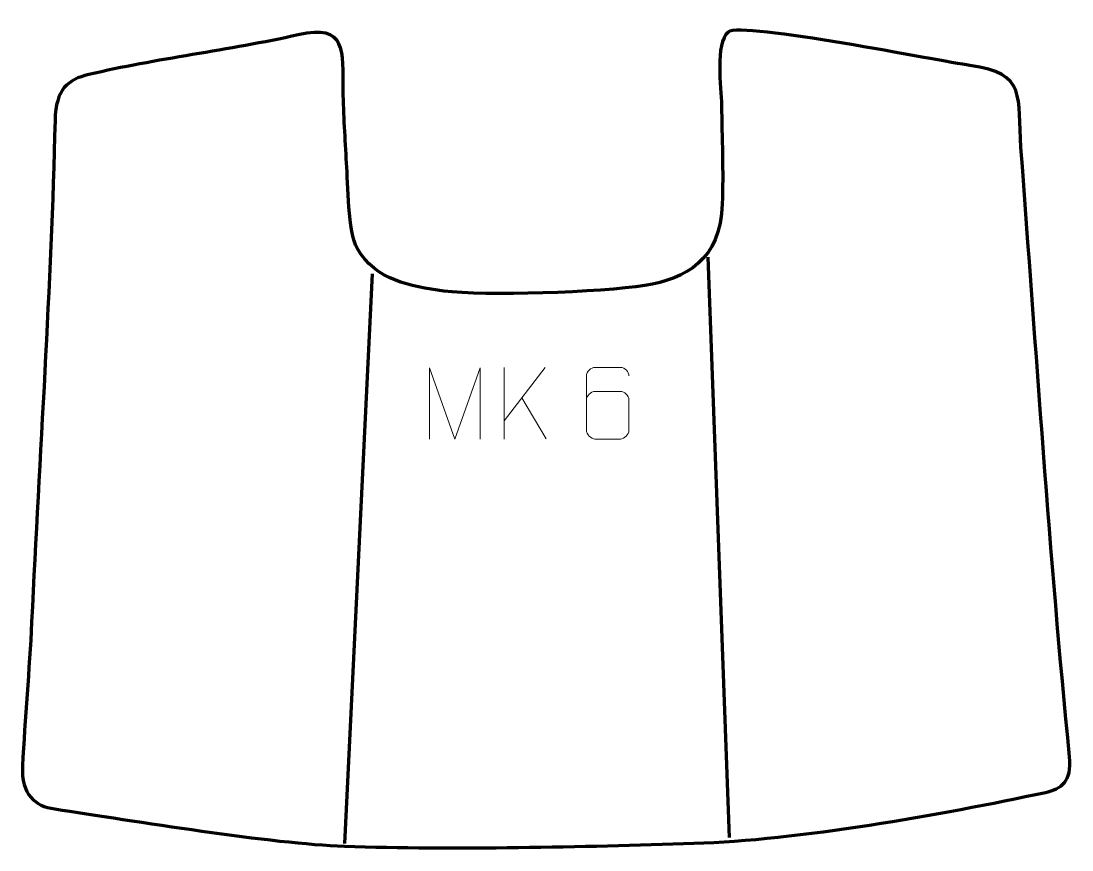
# Model space of a CAD drawing. Header units: millimetres. Extents: x -336 to 31, y 351 to 641.
import ezdxf

# ---------------------------------------------------------------- set-up
doc = ezdxf.new("R2010")
doc.units = ezdxf.units.MM
doc.header["$MEASUREMENT"] = 0
doc.layers.add('layer 2', color=7, linetype='Continuous')
doc.layers.add('layer 3', color=7, linetype='Continuous')

msp = doc.modelspace()

# ---------------------------------------------------------------- linework, layer by layer
at = {"layer": 'layer 2', "color": 142, "lineweight": 158}
for points in [[(-95.8208, 558.4764), (-95.8208, 558.4764), (-88.3457, 355.739), (-88.3457, 355.739)], [(-213.0312, 552.5901), (-213.0312, 552.5901), (-222.6888, 353.6229), (-222.6888, 353.6229)]]:
    msp.add_open_spline(points, degree=3, dxfattribs=at)
at = {"layer": 'layer 3', "color": 242, "lineweight": 158}
msp.add_open_spline([(-221.9305, 591.3536), (-221.4566, 584.255), (-221.463, 567.1408), (-218.2363, 561.5665), (-218.2363, 561.5665), (-211.7604, 550.3795), (-199.8356, 548.2396), (-187.9616, 546.6307), (-187.9616, 546.6307), (-173.9757, 544.7357), (-133.1452, 546.1533), (-117.7736, 548.5969), (-117.7736, 548.5969), (-103.3115, 550.8958), (-91.4343, 557.3773), (-90.732, 577.1459), (-90.732, 577.1459), (-90.3436, 588.078), (-90.8202, 600.4991), (-91.0077, 611.5677), (-91.0077, 611.5677), (-91.1098, 617.5977), (-93.304, 633.2452), (-88.684, 637.0839), (-88.684, 637.0839), (-83.9975, 640.9779), (-14.3884, 626.8073), (-4.3224, 625.4527), (-4.3224, 625.4527), (15.9434, 622.7257), (12.2729, 614.3413), (13.5866, 596.7696), (13.5866, 596.7696), (18.8653, 526.1658), (23.6074, 454.3005), (30.5407, 383.8857), (30.5407, 383.8857), (31.3926, 375.2343), (27.6852, 372.6812), (22.0904, 371.4754), (22.0904, 371.4754), (-14.5361, 363.5817), (-64.1712, 354.8021), (-100.6492, 353.6852), (-100.6492, 353.6852), (-139.6423, 352.4911), (-184.3046, 351.3498), (-222.6976, 352.6728), (-222.6976, 352.6728), (-247.6896, 353.534), (-296.6569, 361.5726), (-323.847, 365.6912), (-323.847, 365.6912), (-330.6881, 366.7275), (-335.6042, 370.632), (-335.1002, 380.7082), (-335.1002, 380.7082), (-334.2668, 397.3691), (-332.6858, 414.0926), (-331.8976, 431.0158), (-331.8976, 431.0158), (-329.1128, 489.1658), (-325.1233, 548.152), (-323.7201, 606.2444), (-323.7201, 606.2444), (-323.4552, 617.2061), (-319.3195, 620.5103), (-311.9245, 622.2669), (-311.9245, 622.2669), (-288.6766, 627.7892), (-263.0028, 630.6821), (-238.7873, 636.1478), (-238.7873, 636.1478), (-221.6715, 640.011), (-223.2884, 630.4745), (-223.0988, 616.6352), (-223.0988, 616.6352), (-222.9836, 608.2236), (-222.3532, 599.7631), (-221.9305, 591.3536)], degree=3, knots=[0, 0, 0, 0, 0.04761905, 0.04761905, 0.04761905, 0.04761905, 0.0952381, 0.0952381, 0.0952381, 0.0952381, 0.14285714, 0.14285714, 0.14285714, 0.14285714, 0.19047619, 0.19047619, 0.19047619, 0.19047619, 0.23809524, 0.23809524, 0.23809524, 0.23809524, 0.28571429, 0.28571429, 0.28571429, 0.28571429, 0.33333333, 0.33333333, 0.33333333, 0.33333333, 0.38095238, 0.38095238, 0.38095238, 0.38095238, 0.42857143, 0.42857143, 0.42857143, 0.42857143, 0.47619048, 0.47619048, 0.47619048, 0.47619048, 0.52380952, 0.52380952, 0.52380952, 0.52380952, 0.57142857, 0.57142857, 0.57142857, 0.57142857, 0.61904762, 0.61904762, 0.61904762, 0.61904762, 0.66666667, 0.66666667, 0.66666667, 0.66666667, 0.71428571, 0.71428571, 0.71428571, 0.71428571, 0.76190476, 0.76190476, 0.76190476, 0.76190476, 0.80952381, 0.80952381, 0.80952381, 0.80952381, 0.85714286, 0.85714286, 0.85714286, 0.85714286, 0.9047619, 0.9047619, 0.9047619, 0.9047619, 1, 1, 1, 1], dxfattribs=at)
at = {"layer": 'layer 3', "color": 250, "lineweight": 9}
for points, knots in [([(-192.989, 494.891), (-192.989, 494.891), (-192.989, 519.8489), (-192.989, 519.8489), (-192.989, 519.8489), (-192.989, 519.8489), (-184.0639, 494.891), (-184.0639, 494.891), (-184.0639, 494.891), (-184.0639, 494.891), (-175.304, 519.8484), (-175.304, 519.8484), (-175.304, 519.8484), (-175.304, 519.8484), (-175.304, 494.891), (-175.304, 494.891)], [0, 0, 0, 0, 0.2, 0.2, 0.2, 0.2, 0.4, 0.4, 0.4, 0.4, 0.6, 0.6, 0.6, 0.6, 1, 1, 1, 1]), ([(-123.3203, 516.977), (-123.3444, 518.3165), (-124.7006, 519.9697), (-126.2725, 519.9354), (-126.2725, 519.9354), (-129.2573, 519.9351), (-132.2425, 519.9351), (-135.2279, 519.9354), (-135.2279, 519.9354), (-136.447, 519.9503), (-138.1752, 518.5127), (-138.1802, 516.977), (-138.1802, 516.977), (-138.1799, 510.6165), (-138.1799, 504.2557), (-138.1802, 497.895), (-138.1802, 497.895), (-138.1755, 496.7321), (-136.447, 494.961), (-135.2279, 494.9366), (-135.2279, 494.9366), (-132.2425, 494.9369), (-129.2573, 494.9369), (-126.2725, 494.9366), (-126.2725, 494.9366), (-124.9944, 494.9804), (-123.3247, 496.5949), (-123.3203, 497.895), (-123.3203, 497.895), (-123.3203, 501.4783), (-123.3203, 505.0614), (-123.3203, 508.6441), (-123.3203, 508.6441), (-123.3588, 510.1223), (-124.9415, 511.5552), (-126.2725, 511.5532), (-126.2725, 511.5532), (-129.2573, 511.5535), (-132.2425, 511.5535), (-135.2279, 511.5532), (-135.2279, 511.5532), (-136.5574, 511.5582), (-138.2004, 510.0509), (-138.1587, 508.6224)], [0, 0, 0, 0, 0.08333333, 0.08333333, 0.08333333, 0.08333333, 0.16666667, 0.16666667, 0.16666667, 0.16666667, 0.25, 0.25, 0.25, 0.25, 0.33333333, 0.33333333, 0.33333333, 0.33333333, 0.41666667, 0.41666667, 0.41666667, 0.41666667, 0.5, 0.5, 0.5, 0.5, 0.58333333, 0.58333333, 0.58333333, 0.58333333, 0.66666667, 0.66666667, 0.66666667, 0.66666667, 0.75, 0.75, 0.75, 0.75, 0.83333333, 0.83333333, 0.83333333, 0.83333333, 1, 1, 1, 1])]:
    msp.add_open_spline(points, degree=3, knots=knots, dxfattribs=at)
for points in [[(-166.9383, 519.8733), (-166.9383, 519.8733), (-166.9383, 494.9197), (-166.9383, 494.9197)], [(-152.5621, 519.8733), (-152.5621, 519.8733), (-166.9383, 501.2336), (-166.9383, 501.2336)], [(-152.2368, 495.0155), (-152.2368, 495.0155), (-160.7073, 509.3291), (-160.7073, 509.3291)]]:
    msp.add_open_spline(points, degree=3, dxfattribs=at)

doc.saveas('drawing.dxf')
